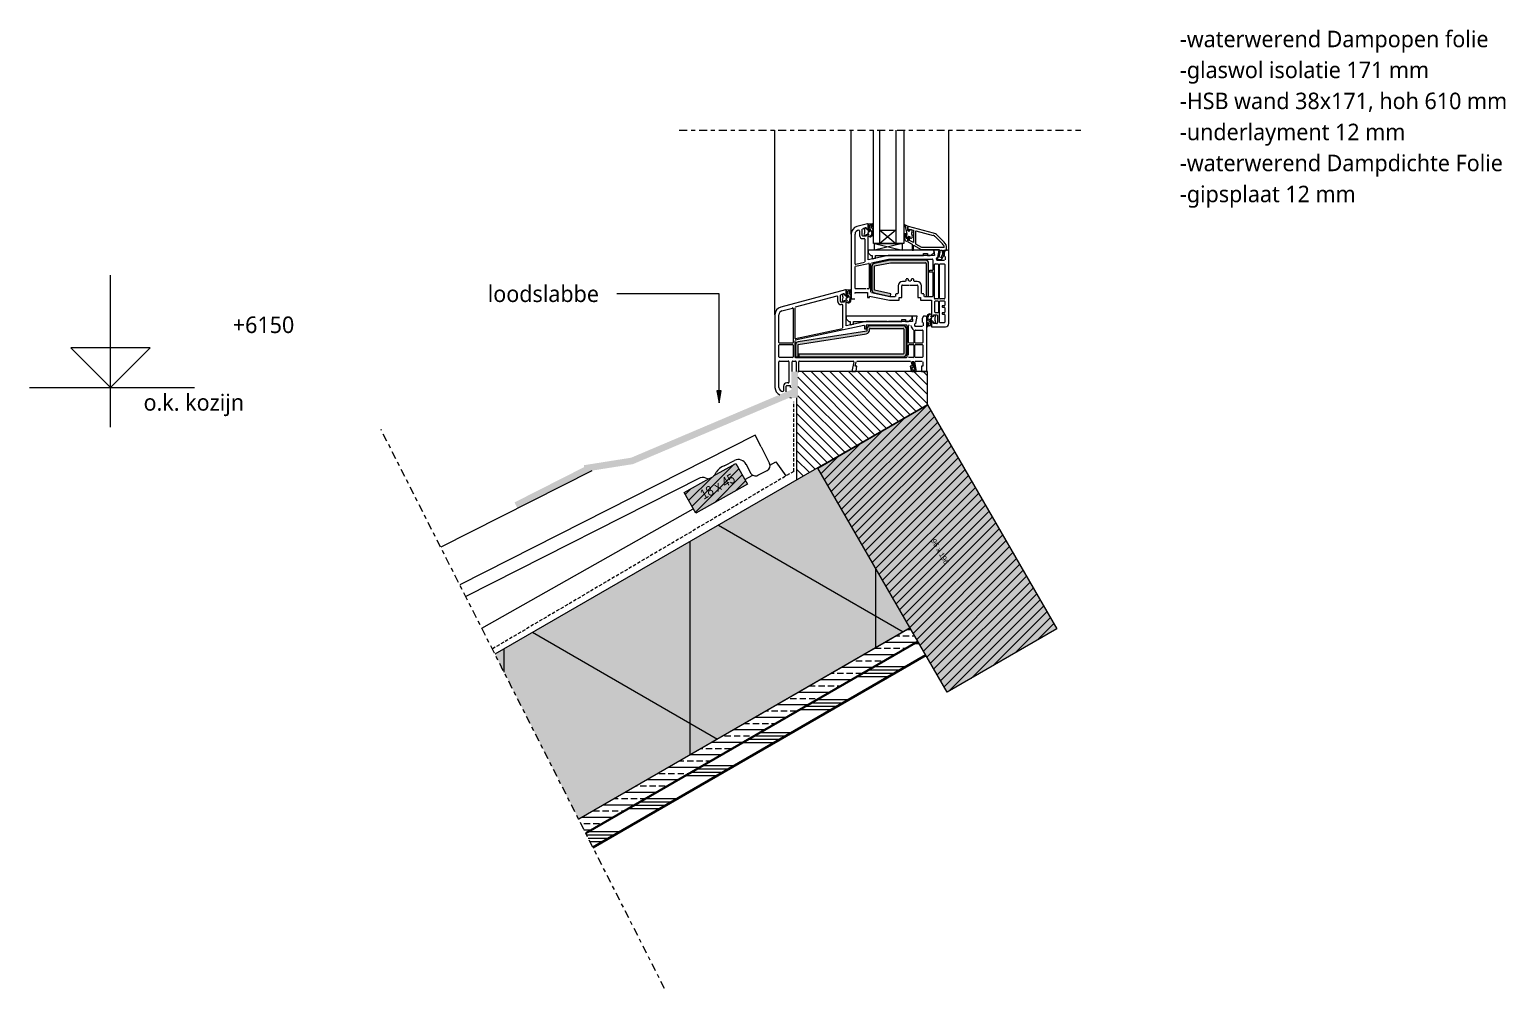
# Model space of a CAD drawing. Header units: millimetres. Extents: x 1813 to 34621, y -2347 to 13791.
# Drawn here: x 7838 to 8956, y -101 to 625 of the extents above; entities that cross this region are included whole.
import ezdxf

# ---------------------------------------------------------------- set-up
doc = ezdxf.new("R2010")
doc.units = ezdxf.units.MM
doc.linetypes.add('MV_center', pattern=[15, 6, -3, 3, -3])
doc.linetypes.add('MV_hidden', pattern=[3.75, 2.5, -1.25])
for name, color, linetype, lineweight in [('A-ANNO-NOTE', 131, 'Continuous', 18), ('A-DETL', 90, 'Continuous', 13), ('A-DETL-GENF', 92, 'Continuous', 18), ('A-DETL-MEDM', 33, 'Continuous', 18), ('A-DETL-THIN', 151, 'Continuous', 18), ('G-ANNO-TEXT', 231, 'Continuous', 13)]:
    doc.layers.add(name, color=color, linetype=linetype, lineweight=lineweight)
doc.styles.add('Segoe UI_3', font='segoeui.ttf', dxfattribs={"height": 12.5})
doc.styles.add('Swis721 Cn BT', font='swissc.ttf', dxfattribs={"height": 4})
doc.styles.add('Swis721 Cn BT_1', font='swissc.ttf', dxfattribs={"height": 7.5})

# ---------------------------------------------------------------- blocks, each defined once
blk = doc.blocks.new('42 isolatie - Type 1-5117685-Details Verbouwingen')
at = {"layer": 'A-DETL-GENF'}
blk.add_hatch(color=256, dxfattribs=at).paths.add_polyline_path([(58.7, 0.8), (348.6, 0.8), (348.6, 140.5), (353.1, 140.5), (353.1, 140.8), (66.4, 140.8), (63.8, 93.2)])
at = {"layer": 'A-DETL-GENF', "lineweight": 13}
h = blk.add_hatch(dxfattribs=at)
h.set_pattern_fill('FP_5', color=256, style=0, pattern_type=2)
h.set_pattern_definition([(60, (-857.8, 704), (-121.936, 70.4), []), (120, (-857.8, 704), (-121.936, -70.4), [])])
h.paths.add_polyline_path([(58.7, 0.8), (348.6, 0.8), (348.6, 140.5), (353.1, 140.5), (353.1, 140.8), (66.4, 140.8), (63.8, 93.2)])
at = {"layer": 'A-DETL-GENF'}
for p, q in [((353.1, 140.8), (66.4, 140.8)), ((353.1, 140.8), (66.4, 140.8)), ((353.1, 140.5), (353.1, 140.8)), ((353.1, 140.5), (353.1, 140.8)), ((58.7, 0.8), (348.6, 0.8))]:
    blk.add_line(p, q, dxfattribs=at)
blk = doc.blocks.new('31 dubbel_glas - Type 1-V38-Details Verbouwingen')
at = {"layer": 'A-DETL-GENF', "lineweight": 13}
for p, q in [((33.4, 23), (119.3, 23)), ((119.3, 23), (119.3, 0)), ((33.4, 17), (119.3, 17)), ((109.3, 5), (109.3, 17)), ((109.3, 17), (119.3, 5)), ((109.3, 5), (119.3, 17)), ((119.3, 5), (33.4, 5)), ((119.3, 0), (33.4, 0))]:
    blk.add_line(p, q, dxfattribs=at)
blk = doc.blocks.new('NLRS_33_DI_sparing - Type 1-5117686-Details Verbouwingen')
at = {"layer": 'A-DETL-GENF'}
for p, q in [((0, 5), (21, 5)), ((0, 0), (0, 5)), ((0, 5), (21, 0)), ((21, 5), (0, 0)), ((21, 0), (0, 0)), ((21, 5), (21, 0))]:
    blk.add_line(p, q, dxfattribs=at)
blk = doc.blocks.new('NLRS_00_DI_maskeer - Type 1-5117684-Details Verbouwingen')
at = {"layer": 'A-DETL-GENF', "linetype": 'MV_center'}
blk.add_line((204.1, 0), (-100, 0), dxfattribs=at)
blk = doc.blocks.new('21 Line_Finishing - Lead-V153-Details Verbouwingen')
at = {"layer": 'A-DETL-GENF', "lineweight": 13}
blk.add_hatch(color=256, dxfattribs=at).paths.add_polyline_path([(20, 1.9), (20, 5), (0, 5), (0, 0), (15, 0), (18.4, 1.9), (19.5, 0), (20, 0)])
blk = doc.blocks.new('21 Line_Finishing - Lead-5117687-Details Verbouwingen')
at = {"layer": 'A-DETL-GENF', "lineweight": 13}
for points in [[(0, 0), (44.1, 0), (44.1, 5), (0.6, 5), (1.2, 4.9), (0.1, 0.5)], [(44.1, 0), (88.2, 0), (88.2, 5), (44.1, 5)], [(88.2, 0), (132.3, 0), (132.3, 5), (88.2, 5)]]:
    blk.add_hatch(color=256, dxfattribs=at).paths.add_polyline_path(points)
blk = doc.blocks.new('00 hout_rechthoekig_sls1 - Vuren Gewolmaniseerd 18x45-5087440-Details Verbouwingen')
at = {"layer": 'A-DETL-GENF', "lineweight": 13}
blk.add_hatch(color=256, dxfattribs=at).paths.add_polyline_path([(0, -18), (45, -18), (45, 0), (25.7, 0), (24, -0.3), (22.3, -0.1), (21.9, 0), (0, 0)])
at = {"layer": 'A-DETL-MEDM', "lineweight": 13}
h = blk.add_hatch(dxfattribs=at)
h.set_pattern_fill('FP_246', color=256, style=0, pattern_type=2)
h.set_pattern_definition([(15.536, (-7391.226, 3860.503), (-1.339219, 4.8173118), [])])
h.paths.add_polyline_path([(0, -18), (45, -18), (45, 0), (25.7, 0), (24, -0.3), (22.3, -0.1), (21.9, 0), (0, 0)])
at = {"layer": 'A-DETL-MEDM'}
for p, q in [((0, 0), (21.9, 0)), ((0, -18), (0, 0)), ((25.7, 0), (45, 0)), ((45, 0), (45, -18)), ((45, 0), (45, -18)), ((45, 0), (45, -18)), ((45, -18), (0, -18)), ((45, -18), (0, -18))]:
    blk.add_line(p, q, dxfattribs=at)
blk = doc.blocks.new('00 hout_rechthoekig_sls1 - Vuren 96x196-5112798-Details Verbouwingen')
at = {"layer": 'A-DETL-GENF', "lineweight": 13}
blk.add_hatch(color=256, dxfattribs=at).paths.add_polyline_path([(196, -96), (196, 0), (0, 0), (0, -96), (191.7, -96)])
at = {"layer": 'A-DETL-MEDM', "lineweight": 13}
h = blk.add_hatch(dxfattribs=at)
h.set_pattern_fill('FP_247', color=256, style=0, pattern_type=2)
h.set_pattern_definition([(105, (-3964.104, -7547.856), (-4.829629, -1.2940952), [])])
h.paths.add_polyline_path([(196, -96), (196, 0), (0, 0), (0, -96), (191.7, -96)])
at = {"layer": 'A-DETL-MEDM'}
for p, q in [((0, 0), (196, 0)), ((0, -96), (0, 0)), ((196, 0), (196, -96)), ((196, 0), (196, -96)), ((196, 0), (196, -96)), ((196, -96), (0, -96)), ((196, -96), (0, -96))]:
    blk.add_line(p, q, dxfattribs=at)
blk = doc.blocks.new('21 Line_Finishing - Lead-5117724-Details Verbouwingen')
at = {"layer": 'A-DETL-GENF', "lineweight": 13}
for points in [[(31, 0), (0, 0), (0, -0.4), (3.9, -1.6), (2.8, -5), (31, -5)], [(62.1, 0), (31, 0), (31, -5), (62.1, -5)]]:
    blk.add_hatch(color=256, dxfattribs=at).paths.add_polyline_path(points)
blk = doc.blocks.new('47 dakpan1 - Type 1-5112804-Details Verbouwingen')
at = {"layer": 'A-DETL-GENF', "lineweight": 13}
blk.add_line((-118.5, 52.5), (-246.2, 63.7), dxfattribs=at)
at = {"layer": 'A-DETL-MEDM'}
for p, q in [((0.9, 10), (-249, 31.8)), ((-51.6, 4.5), (-249.8, 21.9)), ((-31.4, 2.7), (-22.6, 2)), ((0, 0), (0.9, 10)), ((-16.5, -5.2), (-17.2, -12.6)), ((0, 0), (-1.2, -13.9)), ((-13.5, -16.9), (-5.6, -17.6))]:
    blk.add_line(p, q, dxfattribs=at)
for centre, radius, start, end in [((-53.8, -2.7), 7.57, 28.5437, 72.5437), ((-43.9, 8), 7.82, 244.9241, 307.5926), ((-33.2, -14.1), 17, 83.7682, 110.274), ((-23.2, -4.7), 6.67, 355, 85), ((-13.2, -12.9), 4, 175, 265), ((-5.2, -13.6), 4, 265, 355)]:
    blk.add_arc(centre, radius, start, end, dxfattribs=at)
blk = doc.blocks.new('21 Line_Finishing - Lead-5117714-Details Verbouwingen')
at = {"layer": 'A-DETL-GENF', "lineweight": 13}
blk.add_hatch(color=256, dxfattribs=at).paths.add_polyline_path([(36.9, 0), (0, 0), (0, -5), (36.9, -5)])
blk = doc.blocks.new('NLRS_00_DI_maskeer - Type 1-5117682-Details Verbouwingen')
at = {"layer": 'A-DETL-GENF', "linetype": 'MV_center'}
blk.add_line((-100, 0), (374.8, 0), dxfattribs=at)

msp = doc.modelspace()

# ---------------------------------------------------------------- hatches: boundary and pattern name
at = {"layer": 'A-DETL-GENF'}
for points in [[(8519.5, 423), (8519.5, 448), (8519.4, 448.7), (8519.1, 449.3), (8518.7, 449.8), (8518.2, 450.2), (8517.6, 450.4), (8517, 450.5), (8490.4, 450.5), (8478.4, 448), (8477.9, 447.8), (8477.4, 447.5), (8477, 447.1), (8476.7, 446.6), (8476.5, 446.1), (8476.5, 445.5), (8476.5, 428), (8476.5, 427.5), (8476.7, 426.9), (8477, 426.5), (8477.4, 426.1), (8477.9, 425.8), (8478.4, 425.6), (8490.5, 423), (8490.9, 425), (8478.5, 427.6), (8478.5, 446), (8490.6, 448.5), (8517.1, 448.5), (8517.3, 448.4), (8517.5, 448.2), (8517.5, 448), (8517.5, 423)], [(8489.7, 377.2), (8500.1, 377.2), (8500.8, 377.3), (8501.4, 377.6), (8501.9, 378), (8502.3, 378.5), (8502.6, 379.1), (8502.6, 379.7), (8502.6, 398.2), (8502.6, 398.9), (8502.3, 399.5), (8501.9, 400), (8501.4, 400.4), (8500.8, 400.7), (8500.1, 400.7), (8475.1, 400.7), (8474.5, 400.7), (8473.9, 400.4), (8473.4, 400), (8473, 399.5), (8472.7, 398.9), (8472.6, 398.2), (8472.6, 396.7), (8420.7, 388.6), (8420.2, 388.4), (8419.7, 388.1), (8419.2, 387.7), (8418.9, 387.2), (8418.7, 386.7), (8418.6, 386.1), (8418.6, 377.2), (8420.6, 377.2), (8420.6, 386.5), (8472.5, 394.7), (8473.1, 394.9), (8473.6, 395.1), (8474, 395.5), (8474.4, 396), (8474.6, 396.6), (8474.6, 397.2), (8474.7, 398.4), (8474.8, 398.6), (8475, 398.7), (8475.1, 398.7), (8500.3, 398.7), (8500.5, 398.6), (8500.6, 398.4), (8500.6, 398.2), (8500.6, 379.6), (8500.5, 379.4), (8500.3, 379.3), (8500.1, 379.2), (8421.1, 379.2), (8421.1, 377.2)]]:
    msp.add_hatch(color=7, dxfattribs=at).paths.add_polyline_path(points)
at = {"layer": 'A-DETL-GENF', "lineweight": 13}
h = msp.add_hatch(dxfattribs=at)
h.set_pattern_fill('FP_17', color=250, style=0, pattern_type=2)
h.set_pattern_definition([(135, (0, 0), (-3.535534, -3.535534), [])])
h.paths.add_polyline_path([(8419.5, 283.9), (8518.5, 341.1), (8518.5, 366), (8420.4, 366), (8420.4, 346), (8419.5, 346), (8419.5, 295.4)])
h = msp.add_hatch(dxfattribs=at)
h.set_pattern_fill('FP_11', color=250, style=0, pattern_type=2)
h.set_pattern_definition([(0, (0, 0), (0, 9.476), []), (0, (0, 4.738), (0, 9.476), [4.738, -2.369])])
h.paths.add_polyline_path([(8259.8, 16.2), (8511.4, 161.5), (8505.4, 171.9), (8254.4, 27)])
h = msp.add_hatch(dxfattribs=at)
h.set_pattern_fill('FP_9', color=254, style=0, pattern_type=2)
h.set_pattern_definition([(0, (0, 10), (0, 25), []), (0, (0, 12.5), (0, 25), []), (0, (0, 15), (0, 25), []), (0, (0, 17.5), (0, 25), [])])
h.paths.add_polyline_path([(8265.2, 5.5), (8517.4, 151.1), (8511.4, 161.5), (8259.8, 16.2)])
at = {"layer": 'G-ANNO-TEXT'}
msp.add_hatch(color=39, dxfattribs=at).paths.add_polyline_path([(8360.7, 342.3), (8362.2, 351.3), (8359.1, 351.3)])

# ---------------------------------------------------------------- linework, layer by layer
at = {"layer": 'A-DETL'}
for p, q in [((8403.1, 409.1), (8403.1, 549)), ((8460.7, 470.1), (8460.7, 549)), ((8534.7, 438.5), (8534.7, 549)), ((8473.7, 474.7), (8472.7, 473.7)), ((8472.7, 470.2), (8473.7, 469.2)), ((8473.1, 473.1), (8474.6, 474.5)), ((8474.5, 469.6), (8473.3, 470.8)), ((8473.4, 471.4), (8476, 473.2)), ((8475.8, 474), (8473.5, 472.4)), ((8473.7, 477.5), (8473.7, 474.7)), ((8477, 477.9), (8473.9, 477.7)), ((8474.6, 474.5), (8474.6, 476.9)), ((8474.8, 477.1), (8475.6, 477.1)), ((8457.1, 427.5), (8457.1, 424.7)), ((8460.4, 427.9), (8457.3, 427.7)), ((8458, 424.5), (8458, 426.9)), ((8458.2, 427.1), (8459.1, 427.1)), ((8457.1, 424.7), (8456.1, 423.7)), ((8456.1, 420.2), (8457.1, 419.2)), ((8456.5, 423.1), (8458, 424.5)), ((8457.9, 419.6), (8456.7, 420.8)), ((8456.8, 421.4), (8459.4, 423.2)), ((8459.2, 424), (8456.9, 422.4)), ((8522, 406.4), (8519.4, 404.6)), ((8519.6, 403.8), (8521.9, 405.4)), ((8522.3, 404.7), (8520.8, 403.2)), ((8520.8, 403.2), (8520.8, 400.9)), ((8521, 408.1), (8522.1, 407)), ((8522.7, 407.5), (8521.7, 408.5)), ((8521.7, 403), (8522.7, 404)), ((8521.7, 400.2), (8521.7, 403)), ((8520.7, 400.7), (8519.8, 400.6)), ((8403.8, 297.6), (8411.3, 286.9))]:
    msp.add_line(p, q, dxfattribs=at)
at = {"layer": 'A-DETL', "lineweight": 18}
for p, q in [((8460.7, 470.1), (8460.7, 421)), ((8463.7, 447.7), (8463.7, 470.1)), ((8473.1, 478), (8465.2, 475.9)), ((8467.2, 472.6), (8467.2, 469.2)), ((8469.2, 469.2), (8469.2, 474)), ((8469.6, 474.5), (8472.2, 475.2)), ((8472.2, 475.2), (8472.2, 473.7)), ((8472.2, 470.2), (8472.2, 468.7)), ((8472.7, 473.7), (8473.7, 474.7)), ((8473.7, 469.2), (8472.7, 470.2)), ((8473.7, 474.7), (8473.7, 477.5)), ((8501.2, 476.3), (8502.2, 475.1)), ((8504, 476), (8501.9, 477)), ((8503.6, 475.5), (8503.6, 473)), ((8503.6, 473), (8503.6, 475.5)), ((8503.6, 473), (8504.6, 472)), ((8504.6, 472), (8503.6, 473)), ((8523.2, 470.9), (8504.2, 476)), ((8505.1, 472), (8505.1, 473.9)), ((8505.1, 473.9), (8508.1, 473.1)), ((8508.1, 473.1), (8508.1, 463.7)), ((8509.9, 462.6), (8509.9, 472.6)), ((8509.9, 472.6), (8522.8, 469.2)), ((8472.2, 468.7), (8469.7, 468.7)), ((8469.7, 466.7), (8470.7, 466.7)), ((8471.2, 466.2), (8471.2, 449.1)), ((8473.7, 450.7), (8473.7, 469.2)), ((8501.4, 465.9), (8501.9, 465.2)), ((8502.6, 468), (8502.6, 466.6)), ((8504.6, 468.5), (8503.6, 467.5)), ((8503.6, 467.5), (8504.6, 468.5)), ((8503.6, 467.5), (8503.6, 464.7)), ((8503.6, 464.9), (8503.6, 467.5)), ((8503.8, 464.3), (8507.1, 462.4)), ((8505.1, 465.4), (8505.1, 468.5)), ((8508.1, 463.7), (8505.1, 465.4)), ((8507.1, 462.4), (8507.1, 458)), ((8508.1, 458), (8508.1, 461.8)), ((8508.1, 461.8), (8513.8, 458.5)), ((8514.2, 460.1), (8509.9, 462.6)), ((8513.8, 458.5), (8527.4, 458.5)), ((8531.3, 460.1), (8514.2, 460.1)), ((8524.7, 468.1), (8530.1, 462.7)), ((8531.3, 464), (8525.9, 469.4)), ((8527.4, 458.5), (8526.2, 451.6)), ((8533.1, 458), (8533.1, 459.7)), ((8464.1, 445.9), (8473.9, 448)), ((8470.8, 448.6), (8464.3, 447.2)), ((8520.7, 458), (8473.7, 458)), ((8473.7, 458), (8473.7, 455.9)), ((8473.7, 455.9), (8475.7, 453.9)), ((8488.7, 453.9), (8473.7, 450.7)), ((8474.5, 447.5), (8474.5, 429.2)), ((8475.7, 453.9), (8476.7, 453.9)), ((8475.7, 426.2), (8475.7, 448)), ((8476.1, 448.5), (8489, 451.2)), ((8476.7, 453.9), (8476.7, 451.3)), ((8476.7, 451.3), (8479.2, 451.8)), ((8490.4, 450.5), (8478.4, 448)), ((8478.5, 446), (8490.6, 448.5)), ((8479.2, 451.8), (8479.2, 453.9)), ((8479.2, 453.9), (8515.7, 453.9)), ((8523.8, 453.9), (8488.7, 453.9)), ((8489, 451.2), (8522.1, 451.2)), ((8517, 450.5), (8490.4, 450.5)), ((8490.6, 448.5), (8517, 448.5)), ((8507.1, 458), (8508.1, 458)), ((8515.7, 453.9), (8515.7, 455.5)), ((8515.7, 455.5), (8518.5, 455.5)), ((8517.5, 448), (8517.5, 423)), ((8518.5, 455.5), (8518.5, 453.9)), ((8518.5, 453.9), (8520.7, 453.9)), ((8519.5, 423), (8519.5, 448)), ((8523.5, 458), (8520.7, 458)), ((8521.2, 453.9), (8523.6, 456.3)), ((8522.6, 450.7), (8522.6, 443)), ((8527.4, 458), (8523.5, 458)), ((8523.5, 458), (8523.8, 453.9)), ((8523.6, 456.3), (8523.5, 458)), ((8524.3, 447.5), (8526.4, 447.5)), ((8531.4, 450.2), (8525.8, 450.2)), ((8526.4, 452.5), (8527.4, 458)), ((8526.7, 451), (8529.2, 451)), ((8527.5, 452.3), (8528.5, 458)), ((8528.2, 447.5), (8531.2, 447.5)), ((8530, 454.8), (8528.4, 452)), ((8528.5, 458), (8529.7, 458)), ((8529.2, 451), (8531.3, 454.5)), ((8529.7, 458), (8530, 454.8)), ((8531.3, 454.5), (8530.9, 458.1)), ((8530.9, 458.1), (8533.1, 458)), ((8532.2, 458), (8531.2, 456.2)), ((8531.2, 456.2), (8531.2, 453.2)), ((8531.9, 453.2), (8531.9, 450.7)), ((8533.7, 458), (8532.2, 458)), ((8534.7, 402.5), (8534.7, 457)), ((7899.8, 324), (7899.8, 439)), ((8463.7, 429.2), (8463.7, 445.5)), ((8476.5, 445.5), (8476.5, 428)), ((8478.5, 427.6), (8478.5, 446)), ((8504, 436.2), (8502.5, 436.2)), ((8508, 436.2), (8506.5, 436.2)), ((8522.1, 442.5), (8520.3, 442.5)), ((8520.3, 441.5), (8522.1, 441.5)), ((8522.6, 441), (8522.6, 423.2)), ((8523.8, 421.5), (8523.8, 447)), ((8526.9, 447), (8526.9, 421.5)), ((8527.7, 421.5), (8527.7, 447)), ((8531.7, 447), (8531.7, 421.5)), ((8456.5, 428), (8407.6, 414.9)), ((8453, 424.5), (8455.6, 425.2)), ((8455.6, 425.2), (8455.6, 423.7)), ((8457.1, 424.7), (8457.1, 427.5)), ((8463.7, 425.2), (8463.7, 426)), ((8463.7, 426), (8473.2, 426)), ((8472, 428.7), (8464.2, 428.7)), ((8474, 428.7), (8472.6, 428.7)), ((8473.2, 426), (8473.2, 422)), ((8490, 422.7), (8476.1, 425.7)), ((8478.4, 425.6), (8490.5, 423)), ((8490.9, 425), (8478.5, 427.6)), ((8490.5, 423), (8490.9, 425)), ((8496.2, 424.9), (8494.7, 424.9)), ((8496.4, 431), (8496.4, 425.2)), ((8499.1, 422.2), (8499.1, 431)), ((8502, 434.2), (8499.6, 434.2)), ((8499.6, 431.5), (8504.9, 431.5)), ((8502.2, 436), (8502.2, 434.5)), ((8504.2, 434.8), (8504.2, 436)), ((8506, 434.5), (8504.5, 434.5)), ((8505.6, 431.5), (8510.8, 431.5)), ((8506.2, 436), (8506.2, 434.8)), ((8508.2, 434.5), (8508.2, 436)), ((8510.8, 434.2), (8508.5, 434.2)), ((8511.3, 431), (8511.3, 422.2)), ((8514, 425.2), (8514, 431)), ((8515.8, 424.9), (8514.3, 424.9)), ((8408.4, 412), (8416.3, 414.1)), ((8418.1, 414.2), (8418.1, 391.5)), ((8450, 423.2), (8418.5, 414.7)), ((8450.6, 419.2), (8450.6, 422.7)), ((8452.6, 419.2), (8452.6, 424)), ((8455.6, 418.7), (8453.1, 418.7)), ((8454.1, 416.7), (8453.1, 416.7)), ((8454.6, 399.1), (8454.6, 416.2)), ((8455.6, 420.2), (8455.6, 418.7)), ((8456.1, 423.7), (8457.1, 424.7)), ((8457.1, 419.2), (8456.1, 420.2)), ((8457.1, 400.7), (8457.1, 419.2)), ((8460.7, 421), (8463.5, 421)), ((8473.2, 422), (8474.7, 422)), ((8474.7, 422), (8474.7, 423.2)), ((8474.7, 423.2), (8489.8, 420)), ((8489.8, 420), (8497.1, 420)), ((8494.2, 422.7), (8490, 422.7)), ((8494.4, 424.7), (8494.4, 423)), ((8497.1, 420), (8497.1, 422.2)), ((8497.1, 422.2), (8499.1, 422.2)), ((8511.3, 422.2), (8513.3, 422.2)), ((8513.3, 422.2), (8513.3, 420)), ((8513.3, 420), (8521.7, 420)), ((8516, 423), (8516, 424.7)), ((8522.1, 422.7), (8516.3, 422.7)), ((8517.5, 423), (8519.5, 423)), ((8521.7, 420), (8521.7, 408.5)), ((8524.2, 411.1), (8524.2, 419.1)), ((8526.4, 421), (8524.3, 421)), ((8524.7, 419.6), (8526.4, 419.6)), ((8526.9, 419.1), (8526.9, 411.1)), ((8527.7, 403.5), (8527.7, 419.1)), ((8531.2, 421), (8528.2, 421)), ((8528.2, 419.6), (8531.2, 419.6)), ((8531.2, 415.9), (8530.1, 415.9)), ((8530.1, 414.9), (8531.2, 414.9)), ((8531.7, 419.1), (8531.7, 416.4)), ((8531.7, 414.4), (8531.7, 411.1)), ((8403.1, 409.1), (8403.1, 354)), ((8406.1, 388.1), (8406.1, 409.1)), ((8416.9, 413.7), (8416.9, 388.1)), ((8504.1, 408), (8457.1, 408)), ((8457.1, 408), (8457.1, 405.9)), ((8457.1, 405.9), (8459.1, 403.9)), ((8472.1, 403.9), (8457.1, 400.7)), ((8459.1, 403.9), (8460.1, 403.9)), ((8460.1, 403.9), (8460.1, 401.3)), ((8462.6, 401.8), (8462.6, 403.9)), ((8462.6, 403.9), (8499.1, 403.9)), ((8488.1, 403.9), (8472.1, 403.9)), ((8507.2, 403.9), (8489.1, 403.9)), ((8499.1, 403.9), (8499.1, 405.5)), ((8499.1, 405.5), (8501.9, 405.5)), ((8501.9, 405.5), (8501.9, 403.9)), ((8501.9, 403.9), (8504.1, 403.9)), ((8506.9, 408), (8504.1, 408)), ((8504.6, 403.9), (8507, 406.3)), ((8507, 406.3), (8506.9, 408)), ((8510.8, 408), (8506.9, 408)), ((8506.9, 408), (8507.2, 403.9)), ((8509.9, 402.5), (8510.8, 408)), ((8515.6, 408), (8514.6, 406.2)), ((8514.6, 406.2), (8514.6, 403.2)), ((8515.3, 403.2), (8515.3, 400.7)), ((8517.1, 408), (8515.6, 408)), ((8518.1, 366), (8518.1, 407)), ((8521.7, 408.5), (8522.7, 407.5)), ((8522.7, 404), (8521.7, 403)), ((8521.7, 403), (8521.7, 400)), ((8523.2, 407.5), (8523.2, 409)), ((8523.2, 409), (8525.7, 409)), ((8523.2, 402.4), (8523.2, 404)), ((8526.4, 410.6), (8524.7, 410.6)), ((8526.2, 408.5), (8526.2, 402.9)), ((8531.2, 403), (8528.2, 403)), ((8531.2, 410.6), (8530.1, 410.6)), ((8530.1, 409.6), (8531.2, 409.6)), ((8531.7, 409.1), (8531.7, 403.5)), ((8470.5, 400.8), (8418.5, 389.8)), ((8418.7, 391.1), (8454.2, 398.6)), ((8420.6, 386.5), (8472.5, 394.7)), ((8472.6, 396.7), (8420.7, 388.6)), ((8460.1, 401.3), (8462.6, 401.8)), ((8471.1, 398.2), (8471.1, 400.3)), ((8472.1, 398.2), (8471.1, 398.2)), ((8472.1, 400.7), (8472.1, 398.2)), ((8502.6, 401.2), (8472.6, 401.2)), ((8472.6, 398.2), (8472.6, 396.7)), ((8474.6, 397.2), (8474.6, 398.2)), ((8500.1, 400.7), (8475.1, 400.7)), ((8475.1, 398.7), (8500.1, 398.7)), ((8500.6, 398.2), (8500.6, 379.7)), ((8502.6, 379.7), (8502.6, 398.2)), ((8503.1, 377.2), (8503.1, 400.7)), ((8504.3, 388.1), (8504.3, 400.7)), ((8508.3, 397.3), (8508.3, 388.1)), ((8509.1, 388.1), (8509.1, 397)), ((8514.8, 400.2), (8509.2, 400.2)), ((8509.6, 397.5), (8514.6, 397.5)), ((8515.1, 397), (8515.1, 388.1)), ((8521.7, 400), (8532.2, 400)), ((8525.7, 402.4), (8523.2, 402.4)), ((7929.8, 384), (7869.8, 384)), ((7869.8, 384), (7899.8, 354)), ((7899.8, 354), (7929.8, 384)), ((8406.1, 377.2), (8406.1, 385.9)), ((8416.4, 387.6), (8406.6, 387.6)), ((8406.6, 386.4), (8416.4, 386.4)), ((8416.9, 385.9), (8416.9, 377.2)), ((8418.1, 389.3), (8418.1, 377.2)), ((8418.6, 386.1), (8418.6, 377.2)), ((8420.6, 377.2), (8420.6, 386.5)), ((8504.3, 378.4), (8504.3, 385.9)), ((8507.8, 387.6), (8504.8, 387.6)), ((8504.8, 386.4), (8507.8, 386.4)), ((8508.3, 385.9), (8508.3, 377.2)), ((8509.1, 377.2), (8509.1, 385.9)), ((8514.6, 387.6), (8509.6, 387.6)), ((8509.6, 386.4), (8514.6, 386.4)), ((8515.1, 385.9), (8515.1, 377.2)), ((8406.1, 354), (8406.1, 373.5)), ((8416.4, 376.7), (8406.6, 376.7)), ((8406.6, 374), (8413.1, 374)), ((8413.6, 373.5), (8413.6, 357.9)), ((8416.1, 366), (8416.1, 373.5)), ((8416.6, 374), (8418.6, 374)), ((8418.6, 377.2), (8420.6, 377.2)), ((8418.6, 376.7), (8502.6, 376.7)), ((8419.1, 373.5), (8419.1, 366)), ((8500.1, 379.2), (8421.1, 379.2)), ((8421.1, 379.2), (8421.1, 377.2)), ((8421.1, 377.2), (8500.1, 377.2)), ((8421.1, 366), (8421.1, 373.5)), ((8421.6, 374), (8462.2, 374)), ((8462.7, 373.4), (8461.3, 366)), ((8463.9, 370), (8464.5, 373.5)), ((8465.1, 370), (8463.9, 370)), ((8464.5, 366.4), (8465.1, 370)), ((8465.1, 374), (8505.7, 374)), ((8507.8, 376.7), (8504.8, 376.7)), ((8506.9, 370), (8505.6, 370)), ((8505.6, 370), (8506.3, 366.4)), ((8506.3, 373.5), (8506.9, 370)), ((8507.2, 367), (8506.8, 369)), ((8506.8, 369), (8508.1, 369)), ((8508.1, 369), (8507.2, 374)), ((8507.9, 374), (8509.1, 367)), ((8510.3, 366), (8509, 373.5)), ((8509.4, 374), (8514.6, 374)), ((8514.6, 376.7), (8509.6, 376.7)), ((8515.1, 370), (8514.1, 370)), ((8514.1, 370), (8514.1, 366)), ((8515.1, 373.5), (8515.1, 370)), ((8420.4, 366), (8421.1, 366)), ((8461.3, 366), (8464, 366)), ((8506.8, 366), (8510.3, 366)), ((8509.1, 367), (8507.2, 367)), ((8514.1, 366), (8518.1, 366)), ((7838.4, 354), (7963.4, 354)), ((8409.6, 354.9), (8409.6, 351.5)), ((8411.6, 350.6), (8411.6, 354.9)), ((8413.1, 357.4), (8412.1, 357.4)), ((8412.1, 355.4), (8414.6, 355.4)), ((8414.6, 355.4), (8414.6, 353.9)), ((8415.1, 353.9), (8415.4, 354.2)), ((8414.4, 346.4), (8415.5, 346.1)), ((8399.3, 295), (8403.8, 297.6)), ((8380.2, 284.3), (8386.2, 287.6)), ((8181, 171.7), (8341.1, 262.1)), ((8505.4, 171.9), (8254.4, 27))]:
    msp.add_line(p, q, dxfattribs=at)
at = {"layer": 'A-DETL', "linetype": 'MV_hidden', "lineweight": 18}
for q in [(8417.3, 343), (8189, 155.9)]:
    msp.add_line((8417.3, 290.4), q, dxfattribs=at)
at = {"layer": 'A-DETL', "lineweight": 35}
for p, q in [((8259.8, 16.2), (8511.4, 161.5)), ((8265.2, 5.5), (8517.4, 151.1))]:
    msp.add_line(p, q, dxfattribs=at)
at = {"layer": 'A-DETL', "lineweight": 18}
for centre, radius, start, end in [((8466.7, 470.1), 6, 104.9996, 180), ((8466.7, 470.1), 3, 90, 180), ((8466.7, 472.6), 0.5, 360, 90), ((8473.2, 477.5), 0.5, 0, 104.9996), ((8501.6, 476.6), 0.494, 60.0258, 211.1785), ((8516.6, 468.8), 15.4, 172.2923, 190.8695), ((8510.8, 469.2), 8.62, 169.1393, 195.4159), ((8486, 471), 16.7, 5.8112, 14.2165), ((8498.4, 470.3), 4.81, 330.946, 28.7114), ((8504.1, 475.5), 0.5, 75.0004, 180), ((8506.1, 472.4), 1.03, 334.8309, 168.5445), ((8508.6, 470.4), 2.16, 134.5045, 228.3537), ((8521.7, 465.1), 6, 45, 75.0004), ((8469.7, 469.2), 2.5, 180, 270), ((8469.7, 469.2), 0.5, 180, 270), ((8470.7, 466.2), 0.5, 0, 90), ((8503.5, 467.5), 2.81, 239.3047, 268.7103), ((8506.2, 468.2), 1.09, 178.4079, 31.9792), ((8521.7, 465.1), 4.2, 45, 75.0004), ((8527.1, 459.7), 4.2, 5.697, 45), ((8527.1, 459.7), 6, 0, 45), ((8464.2, 447.7), 0.5, 180, 281.9998), ((8474, 447.5), 0.5, 0, 101.9998), ((8479, 445.5), 2.5, 101.9998, 180), ((8517, 448), 2.5, 0, 90), ((8517, 448), 0.5, 360, 90), ((8522.1, 450.7), 0.5, 0, 90), ((8524.3, 447), 0.5, 90, 180), ((8526.5, 451.3), 1.25, 91.5384, 237.1391), ((8526.7, 451.5), 0.5, 170, 270), ((8526.4, 447), 0.5, 0, 90), ((8528.2, 447), 0.5, 90, 180), ((8531.2, 447), 0.5, 0, 90), ((8533.7, 457), 1, 0, 90), ((8520.3, 442), 0.5, 90, 270), ((8522.1, 443), 0.5, 270, 0), ((8522.1, 441), 0.5, 0, 90), ((8456.6, 427.5), 0.5, 0, 105), ((8464.2, 429.2), 0.5, 180, 270), ((8474, 429.2), 0.5, 270, 0), ((8479, 428), 2.5, 180, 258.0002), ((8499.6, 431), 3.2, 90, 180), ((8499.6, 431), 0.5, 90, 180), ((8510.8, 431), 3.2, 0, 90), ((8510.8, 431), 0.5, 0, 90), ((8409.1, 409.1), 6, 105, 180), ((8416.4, 413.7), 0.5, 0, 105), ((8450.1, 422.7), 0.5, 0, 105), ((8453.1, 419.2), 2.5, 180, 270), ((8453.1, 419.2), 0.5, 180, 270), ((8454.1, 416.2), 0.5, 0, 90), ((8522.1, 423.2), 0.5, 270, 0), ((8524.3, 421.5), 0.5, 180, 270), ((8524.7, 419.1), 0.5, 90, 180), ((8526.4, 421.5), 0.5, 270, 0), ((8526.4, 419.1), 0.5, 360, 90), ((8528.2, 421.5), 0.5, 180, 270), ((8528.2, 419.1), 0.5, 90, 180), ((8530.1, 415.4), 0.5, 90, 180), ((8530.1, 415.4), 0.5, 180, 270), ((8531.2, 421.5), 0.5, 270, 0), ((8531.2, 419.1), 0.5, 0, 90), ((8531.2, 416.4), 0.5, 270, 0), ((8531.2, 414.4), 0.5, 0, 90), ((8409.1, 409.1), 3, 105, 180), ((8509.9, 401.3), 1.25, 91.3689, 237.1401), ((8517.1, 407), 1, 0, 90), ((8524.7, 411.1), 0.5, 180, 270), ((8525.7, 408.5), 0.5, 0, 90), ((8525.7, 402.9), 0.5, 270, 0), ((8526.4, 411.1), 0.5, 270, 0), ((8528.2, 403.5), 0.5, 180, 270), ((8530.1, 410.1), 0.5, 90, 180), ((8530.1, 410.1), 0.5, 180, 270), ((8531.2, 411.1), 0.5, 270, 0), ((8531.2, 409.1), 0.5, 0, 90), ((8531.2, 403.5), 0.5, 270, 0), ((8532.2, 402.5), 2.5, 270, 0), ((8418.6, 391.5), 0.5, 180, 282), ((8470.6, 400.3), 0.5, 0, 102), ((8472.6, 400.7), 0.5, 90, 180), ((8472.1, 397.2), 2.5, 278.9451, 360), ((8475.1, 398.2), 2.5, 90, 180), ((8475.1, 398.2), 0.5, 90, 180), ((8500.1, 398.2), 2.5, 0, 90), ((8500.1, 398.2), 0.5, 360, 90), ((8502.6, 400.7), 0.5, 0, 90), ((8504.8, 400.7), 0.5, 90, 180), ((8509.9, 401.3), 3.95, 187.0997, 242.4242), ((8509.6, 397), 0.5, 90, 180), ((8514.6, 397), 0.5, 0, 90), ((8406.6, 388.1), 0.5, 180, 270), ((8406.6, 385.9), 0.5, 90, 180), ((8416.4, 388.1), 0.5, 270, 0), ((8416.4, 385.9), 0.5, 0, 90), ((8421.1, 386.1), 2.5, 98.9451, 180), ((8504.8, 388.1), 0.5, 180, 270), ((8504.8, 385.9), 0.5, 90, 180), ((8507.8, 388.1), 0.5, 270, 0), ((8507.8, 385.9), 0.5, 0, 90), ((8509.6, 388.1), 0.5, 180, 270), ((8509.6, 385.9), 0.5, 90, 180), ((8514.6, 388.1), 0.5, 270, 0), ((8514.6, 385.9), 0.5, 0, 90), ((8406.6, 377.2), 0.5, 180, 270), ((8406.6, 373.5), 0.5, 90, 180), ((8413.1, 373.5), 0.5, 0, 90), ((8416.6, 373.5), 0.5, 90, 180), ((8416.4, 377.2), 0.5, 270, 0), ((8418.6, 377.2), 0.5, 180, 270), ((8418.6, 373.5), 0.5, 0, 90), ((8421.6, 373.5), 0.5, 90, 180), ((8462.2, 373.5), 0.5, 350, 90), ((8500.1, 379.7), 0.5, 270, 0), ((8500.1, 379.7), 2.5, 270, 360), ((8502.6, 377.2), 0.5, 270, 0), ((8504.8, 377.2), 0.5, 180, 270), ((8507.8, 377.2), 0.5, 270, 0), ((8509.6, 377.2), 0.5, 180, 270), ((8514.6, 377.2), 0.5, 270, 0), ((8413.1, 357.9), 0.5, 270, 0), ((8409.1, 354), 6, 180, 246.6446), ((8409.1, 354), 3, 180, 270), ((8409.1, 351.5), 0.5, 270, 0), ((8412.1, 354.9), 2.5, 90, 180), ((8412.1, 354.9), 0.5, 90, 180)]:
    msp.add_arc(centre, radius, start, end, dxfattribs=at)
at = {"layer": 'A-DETL'}
for centre, radius, start, end in [((8471.5, 474.2), 0.75, 0, 204.9783), ((8471.5, 469.7), 0.75, 155.0217, 0), ((8467, 472), 4.23, 332.8319, 27.1681), ((8475.2, 470.2), 2.06, 229.9563, 14.7615), ((8475, 470.3), 1.42, 254.0547, 12.2011), ((8475.8, 476.8), 0.415, 330.6722, 114.2174), ((8477.1, 475.4), 1.5, 127.2978, 215.0356), ((8476.6, 475.4), 0.479, 98.5889, 223.6121), ((8475.7, 473.6), 1.51, 1.9994, 68.9165), ((8490.1, 472.3), 13.8, 177.2263, 187.4379), ((8476.4, 476.4), 0.6, 280.638, 28.1895), ((8476.9, 477.1), 0.289, 83.8802, 254.8705), ((8477, 477.6), 0.25, 265.3036, 90), ((8482.5, 472.6), 5.42, 168.4397, 179.8994), ((8490.7, 472.3), 13.6, 178.8684, 186.8794), ((8454.9, 424.2), 0.75, 0, 204.9783), ((8460.5, 425.4), 1.5, 127.2978, 215.0356), ((8459.2, 426.8), 0.415, 330.6722, 114.2174), ((8460, 425.4), 0.479, 98.5889, 223.6121), ((8459.1, 423.6), 1.51, 1.9994, 68.9165), ((8460.3, 427.1), 0.289, 83.8802, 254.8705), ((8459.9, 426.4), 0.6, 280.638, 28.1895), ((8460.4, 427.6), 0.25, 265.3036, 90), ((8454.9, 419.7), 0.75, 155.0217, 0), ((8450.4, 422), 4.23, 332.8319, 27.1681), ((8458.6, 420.2), 2.06, 229.9563, 14.7615), ((8458.5, 420.3), 1.42, 254.0547, 12.2011), ((8473.5, 422.3), 13.8, 177.2263, 187.4379), ((8466, 422.6), 5.42, 165.9148, 179.8994), ((8474.1, 422.3), 13.6, 178.8684, 186.8794), ((8520.2, 407.6), 2.06, 49.9563, 194.7615), ((8504.7, 405.4), 13.6, 358.8684, 6.8794), ((8512.9, 405.2), 5.42, 348.4397, 359.8994), ((8519.7, 404.1), 1.51, 181.9994, 248.9165), ((8518.8, 402.4), 0.479, 278.5889, 43.6121), ((8520.4, 407.5), 1.42, 74.0547, 192.2011), ((8505.3, 405.4), 13.8, 357.2263, 7.4379), ((8518.3, 402.4), 1.5, 307.2978, 35.0356), ((8524, 408), 0.75, 335.0217, 180), ((8524, 403.5), 0.75, 180, 24.9783), ((8528.4, 405.8), 4.23, 152.8319, 207.1681), ((8518.5, 400.1), 0.25, 85.3036, 270), ((8519, 401.3), 0.6, 100.638, 208.1895), ((8518.5, 400.7), 0.289, 263.8802, 74.8705), ((8519.6, 401), 0.415, 150.6722, 294.2174)]:
    msp.add_arc(centre, radius, start, end, dxfattribs=at)
at = {"layer": 'A-DETL-THIN'}
for p, q in [((8518.5, 366), (8420.4, 366)), ((8518.5, 341.1), (8518.5, 366)), ((8419.5, 346), (8419.5, 283.9)), ((8439.3, 295.4), (8518.5, 341.1))]:
    msp.add_line(p, q, dxfattribs=at)
at = {"layer": 'G-ANNO-TEXT', "color": 39}
for p, q in [((8360.7, 425), (8283.3, 425)), ((8360.7, 342.3), (8360.7, 425)), ((8362.2, 351.3), (8359.1, 351.3)), ((8359.1, 351.3), (8360.7, 342.3)), ((8360.7, 342.3), (8362.2, 351.3))]:
    msp.add_line(p, q, dxfattribs=at)

# ---------------------------------------------------------------- block references
at = {"layer": 'A-DETL-GENF', "linetype": 'MV_center'}
for name, p, rotation in [('NLRS_00_DI_maskeer - Type 1-5117684-Details Verbouwingen', (8534.7, 549), 180), ('NLRS_00_DI_maskeer - Type 1-5117682-Details Verbouwingen', (8274.2, -12.2), 116.8919238963079)]:
    msp.add_blockref(name, p, dxfattribs=dict(at, rotation=rotation))
at = {"layer": 'A-DETL-GENF', "lineweight": 13}
for name, p, rotation in [('31 dubbel_glas - Type 1-V38-Details Verbouwingen', (8477.6, 582.4), 270), ('21 Line_Finishing - Lead-V153-Details Verbouwingen', (8415.4, 366), 270), ('21 Line_Finishing - Lead-5117687-Details Verbouwingen', (8295.5, 295.9), 23.00000000000003), ('21 Line_Finishing - Lead-5117724-Details Verbouwingen', (8263.4, 290.5), 206.8919238963079), ('21 Line_Finishing - Lead-5117714-Details Verbouwingen', (8295.5, 295.9), 188.9999999999996)]:
    msp.add_blockref(name, p, dxfattribs=dict(at, rotation=rotation))
at = {"layer": 'A-DETL-GENF'}
msp.add_blockref('NLRS_33_DI_sparing - Type 1-5117686-Details Verbouwingen', (8478.4, 458), dxfattribs=at)
at = {"layer": 'A-DETL-GENF', "rotation": 29.99999999999972}
msp.add_blockref('42 isolatie - Type 1-5117685-Details Verbouwingen', (8203.9, -3.1), dxfattribs=at)
at = {"layer": 'A-DETL-MEDM', "rotation": 31.89192389630824}
msp.add_blockref('47 dakpan1 - Type 1-5112804-Details Verbouwingen', (8392.6, 308.9), dxfattribs=at)
at = {"layer": 'A-DETL-MEDM', "lineweight": 13}
for name, p, rotation in [('00 hout_rechthoekig_sls1 - Vuren 96x196-5112798-Details Verbouwingen', (8518.7, 340.9), 299.9999999999999), ('00 hout_rechthoekig_sls1 - Vuren Gewolmaniseerd 18x45-5087440-Details Verbouwingen', (8334.2, 274.3), 29.46358668640836)]:
    msp.add_blockref(name, p, dxfattribs=dict(at, rotation=rotation))

# ---------------------------------------------------------------- texts
at = {"layer": 'A-ANNO-NOTE', "lineweight": 13, "attachment_point": 1}
for s, insert, char_height, width, rotation, style in [('18 x 45', (8345.5, 275.4), 7.5, 32.869, 29.4636, 'Swis721 Cn BT_1'), ('96 x 196', (8524.6, 239.8), 4, 21.646, 300, 'Swis721 Cn BT')]:
    msp.add_mtext(s, dxfattribs=dict(at, insert=insert, char_height=char_height, width=width, rotation=rotation, style=style))
at = {"layer": 'G-ANNO-TEXT', "color": 7, "char_height": 12.5, "attachment_point": 1, "style": 'Segoe UI_3'}
for s, insert, width in [('-waterwerend Dampopen folie', (8709.8, 624.2), 287.004), ('-glaswol isolatie 171 mm ', (8709.8, 600.8), 240.506), ('-HSB wand 38x171, hoh 610 mm', (8709.8, 577.3), 307.848), ('-underlayment 12 mm', (8709.8, 553.8), 210.844), ('-waterwerend Dampdichte Folie', (8709.8, 530.3), 300.232), ('-gipsplaat 12 mm ', (8709.8, 506.8), 171.962), ('+6150', (7992.4, 407.7), 60.928), ('o.k. kozijn', (7924.8, 348.9), 92.595)]:
    msp.add_mtext(s, dxfattribs=dict(at, insert=insert, width=width))
at = {"layer": 'G-ANNO-TEXT', "color": 39, "insert": (8185.5, 431.2), "char_height": 12.5, "width": 103.418, "attachment_point": 1, "rotation": 0, "style": 'Segoe UI_3'}
msp.add_mtext('loodslabbe', dxfattribs=at)

doc.saveas('drawing.dxf')
